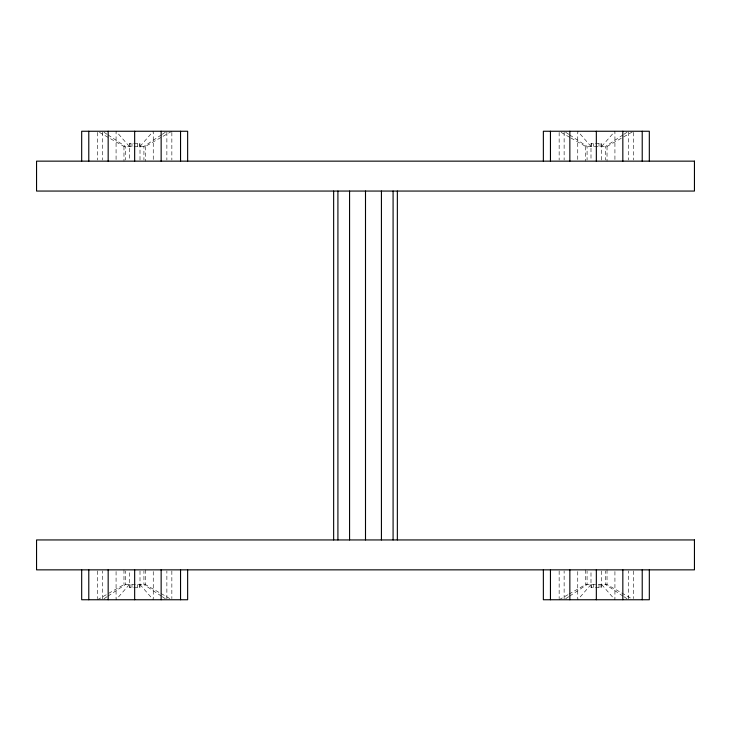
<?xml version="1.0" encoding="UTF-8"?>
<svg xmlns="http://www.w3.org/2000/svg" width="731" height="731" viewBox="0 0 731 731"><rect width="100%" height="100%" fill="white"/><g stroke="black" fill="none" stroke-linecap="round" stroke-linejoin="round"><path stroke-width="0.55" stroke-dasharray="3.65 2.74" d="M140.005 146.438L153.254 131.251L153.254 160.043M129.314 584.562L116.074 599.749L116.074 570.957M601.686 146.438L614.926 131.251L614.926 160.043M590.995 584.562L577.746 599.749L577.746 570.957M161.359 134.897L143.925 146.438L143.925 160.016M162.273 134.285L166.869 131.251L166.869 160.043M623.031 134.897L605.597 146.438L605.597 160.016M623.954 134.285L628.541 131.251L628.541 160.043M107.046 596.715L102.459 599.749L102.459 570.957M107.969 596.103L125.403 584.562L125.403 570.984M568.727 596.715L564.131 599.749L564.131 570.957M569.641 596.103L587.075 584.562L587.075 570.984M99.443 132.375L123.968 146.438L145.359 146.438L162.035 136.871M163.013 136.313L171.849 131.251M570.929 137.995L585.641 146.438L607.032 146.438L633.521 131.251M97.479 599.749L123.968 584.562L145.359 584.562L160.071 593.005M559.151 599.749L567.987 594.687M568.965 594.129L585.641 584.562L607.032 584.562L631.557 598.625M561.116 132.375L569.942 137.437M161.058 593.563L169.884 598.625M568.727 134.285L564.131 131.251L564.131 160.043M569.641 134.897L587.075 146.438L587.075 160.016M107.046 134.285L102.459 131.251L102.459 160.043M107.969 134.897L125.403 146.438L125.403 160.016M623.031 596.103L605.597 584.562L605.597 570.984M623.954 596.715L628.541 599.749L628.541 570.957M161.359 596.103L143.925 584.562L143.925 570.984M162.273 596.715L166.869 599.749L166.869 570.957M590.995 146.438L577.746 131.251L577.746 160.043M601.686 584.562L614.926 599.749L614.926 570.957M129.314 146.438L116.074 131.251L116.074 160.043M140.005 584.562L153.254 599.749L153.254 570.957M633.521 132.357L633.521 160.043M633.521 570.957L633.521 598.643M607.032 146.438L607.032 161.149M607.032 569.851L607.032 584.562M601.686 160.016L601.686 143.495L590.995 143.495L590.995 160.016M601.686 570.984L601.686 587.505L590.995 587.505L590.995 570.984M600.964 143.495L600.964 146.438M600.964 584.562L600.964 587.505M599.009 143.495L599.009 146.438M599.009 584.562L599.009 587.505M593.663 143.495L593.663 146.438M593.663 584.562L593.663 587.505M591.708 143.495L591.708 146.438M591.708 584.562L591.708 587.505M585.641 146.438L585.641 161.149M585.641 569.851L585.641 584.562M559.151 132.357L559.151 160.043M559.151 570.957L559.151 598.643M171.849 132.357L171.849 160.043M171.849 570.957L171.849 598.643M145.359 146.438L145.359 161.149M145.359 569.851L145.359 584.562M140.005 160.016L140.005 143.495L129.314 143.495L129.314 160.016M140.005 570.984L140.005 587.505L129.314 587.505L129.314 570.984M139.292 143.495L139.292 146.438M139.292 584.562L139.292 587.505M137.337 143.495L137.337 146.438M137.337 584.562L137.337 587.505M131.991 143.495L131.991 146.438M131.991 584.562L131.991 587.505M130.036 143.495L130.036 146.438M130.036 584.562L130.036 587.505M123.968 146.438L123.968 161.149M123.968 569.851L123.968 584.562M97.479 132.357L97.479 160.043M97.479 570.957L97.479 598.643"/><path stroke-width="1.1" d="M649.32 161.149L649.32 131.251L543.361 131.251L543.361 161.149M649.32 569.851L649.32 599.749L543.361 599.749L543.361 569.851M642.22 131.251L642.22 161.149M642.22 569.851L642.22 599.749M622.83 131.251L622.83 161.149M622.83 569.851L622.83 599.749M596.341 131.251L596.341 161.149M596.341 569.851L596.341 599.749M569.851 131.251L569.851 161.149M569.851 569.851L569.851 599.749M550.452 131.251L550.452 161.149M550.452 569.851L550.452 599.749M397.353 191.056L397.353 539.944M393.086 191.056L393.086 539.944M381.427 191.056L381.427 539.944M365.5 191.056L365.5 539.944M349.573 191.056L349.573 539.944M337.914 191.056L337.914 539.944M333.647 191.056L333.647 539.944M187.639 161.149L187.639 131.251L81.68 131.251L81.68 161.149M187.639 569.851L187.639 599.749L81.68 599.749L81.68 569.851M180.548 131.251L180.548 161.149M180.548 569.851L180.548 599.749M161.149 131.251L161.149 161.149M161.149 569.851L161.149 599.749M134.659 131.251L134.659 161.149M134.659 569.851L134.659 599.749M108.17 131.251L108.17 161.149M108.17 569.851L108.17 599.749M88.78 131.251L88.78 161.149M88.78 569.851L88.78 599.749M694.45 161.149L36.55 161.149L36.55 191.056L694.45 191.056L694.45 161.149M694.45 539.944L36.55 539.944L36.55 569.851L694.45 569.851L694.45 539.944"/></g></svg>
